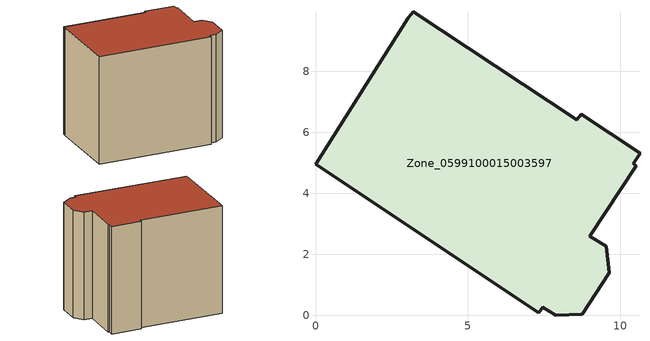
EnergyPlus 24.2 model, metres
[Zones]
Zone_0599100015003597
 floor ground (C_G): 8.72,6.6 10.64,5.32 10.42,4.97 10.52,4.91 8.99,2.6 9.54,2.27 9.64,1.4 8.74,0.05 7.88,0 7.45,0.27 7.32,0.08 0,4.96 3.05,9.76 3.2,9.97 8.56,6.42 z0.94
 wall outside (C_F): 10.52,4.91 10.42,4.97 10.64,5.32 8.72,6.6 8.56,6.42 3.2,9.97 3.05,9.76 0,4.96 7.32,0.08 7.45,0.27 7.88,0 8.74,0.05 9.64,1.4 9.54,2.27 8.99,2.6 10.52,4.91 z0.94:9.33
 roof outside (C_R): 3.2,9.97 3.05,9.76 0,4.96 7.32,0.08 7.45,0.27 7.88,0 8.74,0.05 9.64,1.4 9.54,2.27 8.99,2.6 10.52,4.91 10.42,4.97 10.64,5.32 8.72,6.6 8.56,6.42 z9.33
[BUILDING]
Pand.0599100015003597: North Axis=0; Terrain=City; Loads Convergence Tolerance Value=0.04; Temperature Convergence Tolerance Value=0.4; Solar Distribution=FullExterior; Maximum Number of Warmup Days=25; Minimum Number of Warmup Days=1
[Site:Location]
Rotterdam.The.Hague.AP_ZH_NLD Design_Conditions: Latitude=51.96; Longitude=4.45; Time Zone=1; Elevation=-4.5
[SITE:GROUNDTEMPERATURE:BUILDINGSURFACE]
18, 18, 18, 18, 18, 18, 18, 18, 18, 18, 18, 18
[MATERIAL] Thermal Absorptance=0.9; Solar Absorptance=0.7; Visible Absorptance=0.7
Name | Roughness | Thickness | Conductivity | Density | Specific Heat
G.TI.1975-1991 | MediumSmooth | 0.15 | 0.288461 | 540 | 1210
F.TI.1975-1991 | Rough | 0.3 | 0.230769 | 1920 | 840
R.TI.1975-1991 | MediumRough | 0.2 | 0.153846 | 1500 | 1000
[CONSTRUCTION]
C_G: G.TI.1975-1991
C_F: F.TI.1975-1991
C_R: R.TI.1975-1991
[ZONE]
Zone_0599100015003597: Type=1; Multiplier=1; Ceiling Height=Autocalculate; Volume=Autocalculate; Floor Area=autocalculate; Part of Total Floor Area=Yes
[ZONEINFILTRATION:DESIGNFLOWRATE]
Infil_Zone_0599100015003597: Zone or ZoneList or Space or SpaceList=Zone_0599100015003597; Schedule=AlwaysOn; Design Flow Rate Calculation Method=Flow/Area; Flow Rate per Floor Area=0.003; Constant Term Coefficient=1; Temperature Term Coefficient=0; Velocity Term Coefficient=0; Velocity Squared Term Coefficient=0
[HVACTEMPLATE:ZONE:IDEALLOADSAIRSYSTEM]
Zone_0599100015003597: Maximum Heating Supply Air Temperature=50; Minimum Cooling Supply Air Temperature=13; Maximum Heating Supply Air Humidity Ratio=0.0156; Minimum Cooling Supply Air Humidity Ratio=0.0077; Heating Limit=NoLimit; Cooling Limit=NoLimit; Dehumidification Control Type=ConstantSensibleHeatRatio; Cooling Sensible Heat Ratio=0.7; Dehumidification Setpoint=60; Humidification Control Type=None; Humidification Setpoint=30; Outdoor Air Method=None; Outdoor Air Flow Rate per Person=0.00944; Outdoor Air Flow Rate per Zone Floor Area=0; Outdoor Air Flow Rate per Zone=0; Demand Controlled Ventilation Type=None; Outdoor Air Economizer Type=NoEconomizer; Heat Recovery Type=None; Sensible Heat Recovery Effectiveness=0.7; Latent Heat Recovery Effectiveness=0.65
[ZONECONTROL:THERMOSTAT]
ThermostatControl_Zone_0599100015003597: Zone or ZoneList=Zone_0599100015003597; Control Type Schedule=DualSetpointControlType; Control 1=Thermostat_Zone_0599100015003597; Temperature Difference Between Cutout And Setpoint=0
[THERMOSTATSETPOINT:DUALSETPOINT]
Thermostat_Zone_0599100015003597: Heating Setpoint Temperature Schedule=HeatingSetpoint_Zone_0599100015003597; Cooling Setpoint Temperature Schedule=CoolingSetpoint_Zone_0599100015003597
[SCHEDULE:COMPACT]
HeatingSetpoint_Zone_0599100015003597: Through: 12/31, For: AllDays, Until: 24:00, 21
CoolingSetpoint_Zone_0599100015003597: Through: 12/31, For: AllDays, Until: 24:00, 24
DualSetpointControlType: Through: 12/31, For: AllDays, Until: 24:00, 4
AlwaysOn: Through: 12/31, For: AllDays, Until: 24:00, 1
